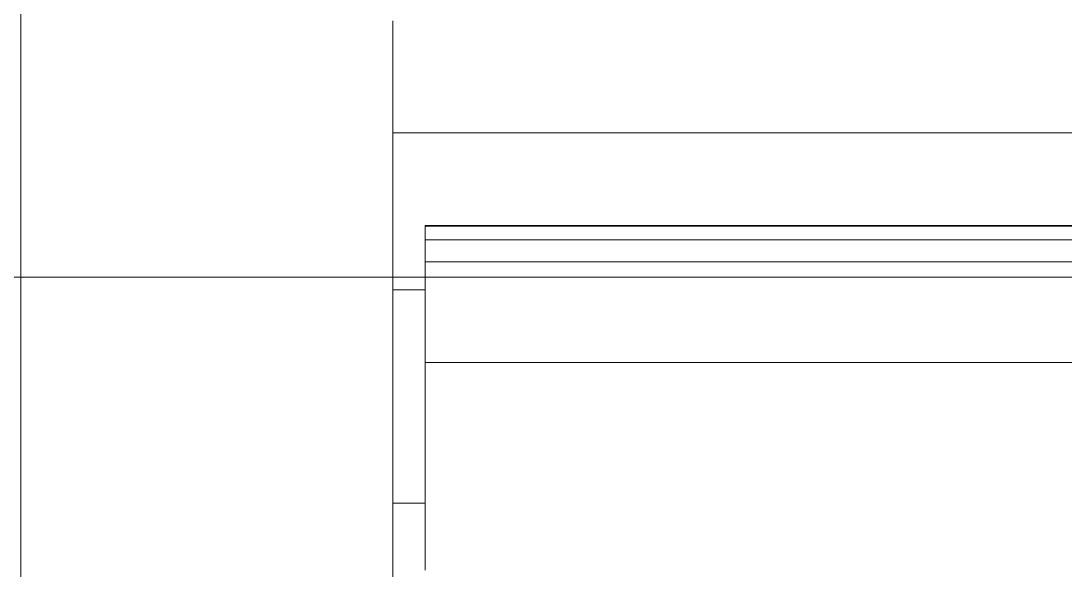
# Model space of a CAD drawing. Header units: millimetres. Extents: x -46169 to 237885, y -84465 to 18123.
# Drawn here: x 165097 to 165884, y -80503 to -80089 of the extents above; entities that cross this region are included whole.
import ezdxf

# ---------------------------------------------------------------- set-up
doc = ezdxf.new("R2010")
doc.units = ezdxf.units.MM
doc.header["$MEASUREMENT"] = 0
doc.linetypes.add('Wipeout_Contour', pattern=[1000, 0, -1000])
doc.layers.add('0_Pen_No__85', color=8, linetype='Continuous', lineweight=20)
doc.layers.add('New_A-35-M_FFE_Fixed_Pen_No__93', color=8, linetype='Continuous', lineweight=13)
doc.layers.add('New_A-25-M_Wall_Ext', color=7, linetype='Continuous')
doc.layers.add('New_A-35-M_FFE_Fixed', color=7, linetype='Continuous')

# ---------------------------------------------------------------- blocks, each defined once
blk = doc.blocks.new('Section Elem_129_3', base_point=(129666.67, -84332.61))
at = {"color": 254, "linetype": 'Wipeout_Contour', "lineweight": 0, "ltscale": 1106588.035641865}
blk.add_wipeout([(164585.24, -80282.61), (165097.11, -80282.61), (165097.11, -79726.43), (169696.71, -79726.43), (169696.71, -78182.61), (164585.24, -78182.61)], dxfattribs=at).dxf.layer = 'New_A-25-M_Wall_Ext'
blk = doc.blocks.new('Section Elem_148_3', base_point=(129666.67, -84332.61))
at = {"color": 254, "linetype": 'Wipeout_Contour', "lineweight": 0, "ltscale": 736062.161209}
blk.add_wipeout([(165377.11, -80173.88), (165927.11, -80173.88), (165927.11, -80089.43), (165377.11, -80089.43)], dxfattribs=at).dxf.layer = 'New_A-35-M_FFE_Fixed'
at = {"color": 254, "linetype": 'Wipeout_Contour', "lineweight": 0, "ltscale": 736257.690532}
blk.add_wipeout([(165401.61, -80243.61), (165401.61, -80244.13), (165902.61, -80244.13), (165902.61, -80243.61)], dxfattribs=at).dxf.layer = 'New_A-35-M_FFE_Fixed'
at = {"color": 254, "linetype": 'Wipeout_Contour', "lineweight": 0, "ltscale": 736276.989687}
blk.add_wipeout([(165401.61, -80254.45), (165401.61, -80255.42), (165902.61, -80255.42), (165902.61, -80254.45)], dxfattribs=at).dxf.layer = 'New_A-35-M_FFE_Fixed'
at = {"color": 254, "linetype": 'Wipeout_Contour', "lineweight": 0, "ltscale": 1104929.936406459}
blk.add_wipeout([(165401.61, -80346.96), (165401.61, -80503.33), (165431.61, -80503.33), (165872.61, -80503.33), (165902.61, -80503.33), (165902.61, -80346.96)], dxfattribs=at).dxf.layer = 'New_A-35-M_FFE_Fixed'
at = {"color": 254, "linetype": 'Wipeout_Contour', "lineweight": 0, "ltscale": 736149.121192}
blk.add_wipeout([(165927.11, -80189.27), (165927.11, -80173.88), (165377.11, -80173.88), (165377.11, -80189.27)], dxfattribs=at).dxf.layer = 'New_A-35-M_FFE_Fixed'
at = {"color": 254, "linetype": 'Wipeout_Contour', "lineweight": 0, "ltscale": 736281.837203}
blk.add_wipeout([(165401.61, -80256.82), (165401.61, -80258.61), (165902.61, -80258.61), (165902.61, -80256.82)], dxfattribs=at).dxf.layer = 'New_A-35-M_FFE_Fixed'
at = {"color": 254, "linetype": 'Wipeout_Contour', "lineweight": 0, "ltscale": 736371.349986}
blk.add_wipeout([(165401.61, -80346.96), (165902.61, -80346.96), (165902.61, -80271.08), (165401.61, -80271.08)], dxfattribs=at).dxf.layer = 'New_A-35-M_FFE_Fixed'
at = {"color": 254, "linetype": 'Wipeout_Contour', "lineweight": 0, "ltscale": 735516.962975}
blk.add_wipeout([(165377.11, -80351.09), (165377.11, -80371.46), (165401.61, -80371.46), (165401.61, -80351.09)], dxfattribs=at).dxf.layer = 'New_A-35-M_FFE_Fixed'
at = {"color": 254, "linetype": 'Wipeout_Contour', "lineweight": 0, "ltscale": 735588.538264}
blk.add_wipeout([(165377.11, -80412.46), (165401.61, -80412.46), (165401.61, -80391.97), (165377.11, -80391.97)], dxfattribs=at).dxf.layer = 'New_A-35-M_FFE_Fixed'
at = {"color": 254, "linetype": 'Wipeout_Contour', "lineweight": 0, "ltscale": 735719.51575}
blk.add_wipeout([(165377.11, -80473.58), (165377.11, -80480.58), (165401.61, -80480.58), (165401.61, -80473.58)], dxfattribs=at).dxf.layer = 'New_A-35-M_FFE_Fixed'
at = {"color": 254, "linetype": 'Wipeout_Contour', "lineweight": 0, "ltscale": 735744.063254}
blk.add_wipeout([(165377.11, -80494.61), (165401.61, -80494.61), (165401.61, -80487.59), (165377.11, -80487.59)], dxfattribs=at).dxf.layer = 'New_A-35-M_FFE_Fixed'
at = {"color": 254, "linetype": 'Wipeout_Contour', "lineweight": 0, "ltscale": 736175.839908}
blk.add_wipeout([(165927.11, -80189.27), (165377.11, -80189.27), (165377.11, -80204.54), (165927.11, -80204.54)], dxfattribs=at).dxf.layer = 'New_A-35-M_FFE_Fixed'
at = {"color": 254, "linetype": 'Wipeout_Contour', "lineweight": 0, "ltscale": 736285.254192}
blk.add_wipeout([(165401.61, -80258.61), (165401.61, -80260.74), (165902.61, -80260.74), (165902.61, -80258.61)], dxfattribs=at).dxf.layer = 'New_A-35-M_FFE_Fixed'
at = {"color": 254, "linetype": 'Wipeout_Contour', "lineweight": 0, "ltscale": 736298.109476}
blk.add_wipeout([(165401.61, -80265.7), (165401.61, -80268.38), (165902.61, -80268.38), (165902.61, -80265.7)], dxfattribs=at).dxf.layer = 'New_A-35-M_FFE_Fixed'
at = {"color": 254, "linetype": 'Wipeout_Contour', "lineweight": 0, "ltscale": 735412.836708}
blk.add_wipeout([(165401.61, -80292.11), (165377.11, -80292.11), (165377.11, -80311.28), (165401.61, -80311.28)], dxfattribs=at).dxf.layer = 'New_A-35-M_FFE_Fixed'
at = {"color": 254, "linetype": 'Wipeout_Contour', "lineweight": 0, "ltscale": 735552.693923}
blk.add_wipeout([(165377.11, -80391.97), (165401.61, -80391.97), (165401.61, -80371.46), (165377.11, -80371.46)], dxfattribs=at).dxf.layer = 'New_A-35-M_FFE_Fixed'
at = {"color": 254, "linetype": 'Wipeout_Contour', "lineweight": 0, "ltscale": 735707.304914}
blk.add_wipeout([(165377.11, -80466.62), (165377.11, -80473.58), (165401.61, -80473.58), (165401.61, -80466.62)], dxfattribs=at).dxf.layer = 'New_A-35-M_FFE_Fixed'
at = {"color": 254, "linetype": 'Wipeout_Contour', "lineweight": 0, "ltscale": 735731.77744}
blk.add_wipeout([(165377.11, -80480.58), (165377.11, -80487.59), (165401.61, -80487.59), (165401.61, -80480.58)], dxfattribs=at).dxf.layer = 'New_A-35-M_FFE_Fixed'
at = {"color": 254, "linetype": 'Wipeout_Contour', "lineweight": 0, "ltscale": 735756.346425}
blk.add_wipeout([(165377.11, -80501.63), (165401.61, -80501.63), (165401.61, -80494.61), (165377.11, -80494.61)], dxfattribs=at).dxf.layer = 'New_A-35-M_FFE_Fixed'
at = {"color": 254, "linetype": 'Wipeout_Contour', "lineweight": 0, "ltscale": 736289.192482}
blk.add_wipeout([(165401.61, -80263.13), (165902.61, -80263.13), (165902.61, -80260.74), (165401.61, -80260.74)], dxfattribs=at).dxf.layer = 'New_A-35-M_FFE_Fixed'
at = {"color": 254, "linetype": 'Wipeout_Contour', "lineweight": 0, "ltscale": 736302.79908}
blk.add_wipeout([(165401.61, -80268.38), (165401.61, -80271.08), (165902.61, -80271.08), (165902.61, -80268.38)], dxfattribs=at).dxf.layer = 'New_A-35-M_FFE_Fixed'
at = {"color": 254, "linetype": 'Wipeout_Contour', "lineweight": 0, "ltscale": 735446.798902}
blk.add_wipeout([(165377.11, -80330.99), (165401.61, -80330.99), (165401.61, -80311.28), (165377.11, -80311.28)], dxfattribs=at).dxf.layer = 'New_A-35-M_FFE_Fixed'
at = {"color": 254, "linetype": 'Wipeout_Contour', "lineweight": 0, "ltscale": 735695.171534}
blk.add_wipeout([(165377.11, -80459.71), (165377.11, -80466.62), (165401.61, -80466.62), (165401.61, -80459.71)], dxfattribs=at).dxf.layer = 'New_A-35-M_FFE_Fixed'
at = {"color": 254, "linetype": 'Wipeout_Contour', "lineweight": 0, "ltscale": 919720.419939}
blk.add_wipeout([(165401.61, -80501.63), (165377.11, -80501.63), (165377.11, -80508.61), (165401.61, -80508.61), (165401.61, -80503.33)], dxfattribs=at).dxf.layer = 'New_A-35-M_FFE_Fixed'
at = {"color": 254, "linetype": 'Wipeout_Contour', "lineweight": 0, "ltscale": 736279.052277}
blk.add_wipeout([(165401.61, -80255.42), (165401.61, -80256.82), (165902.61, -80256.82), (165902.61, -80255.42)], dxfattribs=at).dxf.layer = 'New_A-35-M_FFE_Fixed'
at = {"color": 254, "linetype": 'Wipeout_Contour', "lineweight": 0, "ltscale": 736293.524388}
blk.add_wipeout([(165401.61, -80263.13), (165401.61, -80265.7), (165902.61, -80265.7), (165902.61, -80263.13)], dxfattribs=at).dxf.layer = 'New_A-35-M_FFE_Fixed'
at = {"color": 254, "linetype": 'Wipeout_Contour', "lineweight": 0, "ltscale": 919365.264237}
blk.add_wipeout([(165377.11, -80330.99), (165377.11, -80351.09), (165401.61, -80351.09), (165401.61, -80346.96), (165401.61, -80330.99)], dxfattribs=at).dxf.layer = 'New_A-35-M_FFE_Fixed'
at = {"color": 254, "linetype": 'Wipeout_Contour', "lineweight": 0, "ltscale": 735683.142036}
blk.add_wipeout([(165377.11, -80459.71), (165401.61, -80459.71), (165401.61, -80452.87), (165377.11, -80452.87)], dxfattribs=at).dxf.layer = 'New_A-35-M_FFE_Fixed'
at = {"layer": 'New_A-35-M_FFE_Fixed_Pen_No__93', "linetype": 'Continuous'}
blk.add_line((165902.61, -80346.96), (165401.61, -80346.96), dxfattribs=at)
at = {"color": 254, "linetype": 'Wipeout_Contour', "lineweight": 0, "ltscale": 736267.147541}
blk.add_wipeout([(165902.61, -80244.13), (165401.61, -80244.13), (165401.61, -80254.45), (165902.61, -80254.45)], dxfattribs=at).dxf.layer = 'New_A-35-M_FFE_Fixed'
at = {"color": 254, "linetype": 'Wipeout_Contour', "lineweight": 0, "ltscale": 735659.603987}
blk.add_wipeout([(165377.11, -80452.87), (165401.61, -80452.87), (165401.61, -80432.81), (165377.11, -80432.81)], dxfattribs=at).dxf.layer = 'New_A-35-M_FFE_Fixed'
at = {"color": 254, "linetype": 'Wipeout_Contour', "lineweight": 0, "ltscale": 735334.088655}
blk.add_wipeout([(165377.11, -80249.35), (165377.11, -80263.87), (165401.61, -80263.87), (165401.61, -80249.35)], dxfattribs=at).dxf.layer = 'New_A-35-M_FFE_Fixed'
at = {"color": 254, "linetype": 'Wipeout_Contour', "lineweight": 0, "ltscale": 735624.255034}
blk.add_wipeout([(165377.11, -80412.46), (165377.11, -80432.81), (165401.61, -80432.81), (165401.61, -80412.46)], dxfattribs=at).dxf.layer = 'New_A-35-M_FFE_Fixed'
at = {"layer": 'New_A-35-M_FFE_Fixed_Pen_No__93', "linetype": 'Continuous'}
for p, q in [((165401.61, -80255.42), (165401.61, -80254.45)), ((165902.61, -80254.45), (165401.61, -80254.45)), ((165401.61, -80256.82), (165401.61, -80255.42)), ((165401.61, -80258.61), (165401.61, -80256.82)), ((165401.61, -80503.33), (165401.61, -80346.96))]:
    blk.add_line(p, q, dxfattribs=at)
at = {"color": 254, "linetype": 'Wipeout_Contour', "lineweight": 0, "ltscale": 1840646.401653224}
blk.add_wipeout([(165377.11, -80249.35), (165401.61, -80249.35), (165401.61, -80244.13), (165401.61, -80243.61), (165902.61, -80243.61), (165902.61, -80244.13), (165902.61, -80249.35), (165927.11, -80249.35), (165927.11, -80234.61), (165377.11, -80234.61)], dxfattribs=at).dxf.layer = 'New_A-35-M_FFE_Fixed'
at = {"color": 254, "linetype": 'Wipeout_Contour', "lineweight": 0, "ltscale": 919207.117176}
blk.add_wipeout([(165401.61, -80263.87), (165377.11, -80263.87), (165377.11, -80278.13), (165401.61, -80278.13), (165401.61, -80265.7)], dxfattribs=at).dxf.layer = 'New_A-35-M_FFE_Fixed'
at = {"layer": 'New_A-35-M_FFE_Fixed_Pen_No__93', "linetype": 'Continuous'}
for p, q in [((165401.61, -80244.13), (165401.61, -80243.61)), ((165902.61, -80243.61), (165401.61, -80243.61)), ((165902.61, -80244.13), (165401.61, -80244.13)), ((165401.61, -80254.45), (165401.61, -80244.13)), ((165401.61, -80260.74), (165401.61, -80258.61)), ((165401.61, -80263.13), (165401.61, -80260.74)), ((165401.61, -80265.7), (165401.61, -80263.13)), ((165401.61, -80268.38), (165401.61, -80265.7)), ((165401.61, -80271.08), (165401.61, -80268.38)), ((165902.61, -80271.08), (165401.61, -80271.08))]:
    blk.add_line(p, q, dxfattribs=at)
at = {"color": 254, "linetype": 'Wipeout_Contour', "lineweight": 0, "ltscale": 736228.540419}
blk.add_wipeout([(165377.11, -80234.61), (165927.11, -80234.61), (165927.11, -80219.66), (165377.11, -80219.66)], dxfattribs=at).dxf.layer = 'New_A-35-M_FFE_Fixed'
at = {"color": 254, "linetype": 'Wipeout_Contour', "lineweight": 0, "ltscale": 919240.978363}
blk.add_wipeout([(165401.61, -80278.13), (165377.11, -80278.13), (165377.11, -80292.11), (165401.61, -80292.11), (165401.61, -80286.31)], dxfattribs=at).dxf.layer = 'New_A-35-M_FFE_Fixed'
at = {"layer": 'New_A-35-M_FFE_Fixed_Pen_No__93', "linetype": 'Continuous'}
blk.add_line((165401.61, -80346.96), (165401.61, -80271.08), dxfattribs=at)
at = {"color": 254, "linetype": 'Wipeout_Contour', "lineweight": 0, "ltscale": 736202.328977}
blk.add_wipeout([(165927.11, -80219.66), (165927.11, -80204.54), (165377.11, -80204.54), (165377.11, -80219.66)], dxfattribs=at).dxf.layer = 'New_A-35-M_FFE_Fixed'
at = {"color": 254, "linetype": 'Wipeout_Contour', "lineweight": 0, "ltscale": 1469540.047258491}
blk.add_wipeout([(165377.11, -79751.43), (165097.11, -79751.43), (165097.11, -80517.74), (165377.11, -80517.74), (165377.11, -80089.43), (165372.11, -80089.43), (165372.11, -80064.43), (165377.11, -80064.43)], dxfattribs=at).dxf.layer = 'New_A-35-M_FFE_Fixed'
at = {"layer": 'New_A-35-M_FFE_Fixed_Pen_No__93', "linetype": 'Continuous'}
for p, q in [((165097.11, -80517.74), (165097.11, -79751.43)), ((165377.11, -80173.88), (165377.11, -80089.43)), ((165927.11, -80173.88), (165377.11, -80173.88)), ((165377.11, -80189.27), (165377.11, -80173.88)), ((165377.11, -80204.54), (165377.11, -80189.27)), ((165377.11, -80219.66), (165377.11, -80204.54)), ((165377.11, -80234.61), (165377.11, -80219.66)), ((165377.11, -80249.35), (165377.11, -80234.61)), ((165377.11, -80263.87), (165377.11, -80249.35)), ((165377.11, -80278.13), (165377.11, -80263.87)), ((165377.11, -80292.11), (165377.11, -80278.13)), ((165401.61, -80292.11), (165377.11, -80292.11)), ((165377.11, -80311.28), (165377.11, -80292.11)), ((165377.11, -80330.99), (165377.11, -80311.28)), ((165377.11, -80351.09), (165377.11, -80330.99)), ((165377.11, -80371.46), (165377.11, -80351.09)), ((165377.11, -80391.97), (165377.11, -80371.46)), ((165377.11, -80412.46), (165377.11, -80391.97)), ((165377.11, -80432.81), (165377.11, -80412.46)), ((165377.11, -80452.87), (165377.11, -80432.81)), ((165401.61, -80452.87), (165377.11, -80452.87)), ((165377.11, -80459.71), (165377.11, -80452.87)), ((165377.11, -80466.62), (165377.11, -80459.71)), ((165377.11, -80473.58), (165377.11, -80466.62)), ((165377.11, -80480.58), (165377.11, -80473.58)), ((165377.11, -80487.59), (165377.11, -80480.58)), ((165377.11, -80494.61), (165377.11, -80487.59)), ((165377.11, -80501.63), (165377.11, -80494.61)), ((165377.11, -80508.61), (165377.11, -80501.63))]:
    blk.add_line(p, q, dxfattribs=at)
blk = doc.blocks.new('I-06 Lecture Theatre Elevation_STORY_MARKER', base_point=(129666.67, -84332.61))
at = {"layer": '0_Pen_No__85', "linetype": 'Continuous'}
blk.add_line((164194, -80282.61), (177009.41, -80282.61), dxfattribs=at)

msp = doc.modelspace()

# ---------------------------------------------------------------- block references
at = {"layer": 'New_A-25-M_Wall_Ext'}
msp.add_blockref('Section Elem_129_3', (129666.67, -84332.61), dxfattribs=at)

# ---------------------------------------------------------------- next in the draw order: block references
at = {"layer": 'New_A-35-M_FFE_Fixed'}
msp.add_blockref('Section Elem_148_3', (129666.67, -84332.61), dxfattribs=at)

# ---------------------------------------------------------------- next in the draw order: block references
at = {"linetype": 'Continuous', "lineweight": 0}
msp.add_blockref('I-06 Lecture Theatre Elevation_STORY_MARKER', (129666.67, -84332.61), dxfattribs=at)

doc.saveas('drawing.dxf')
